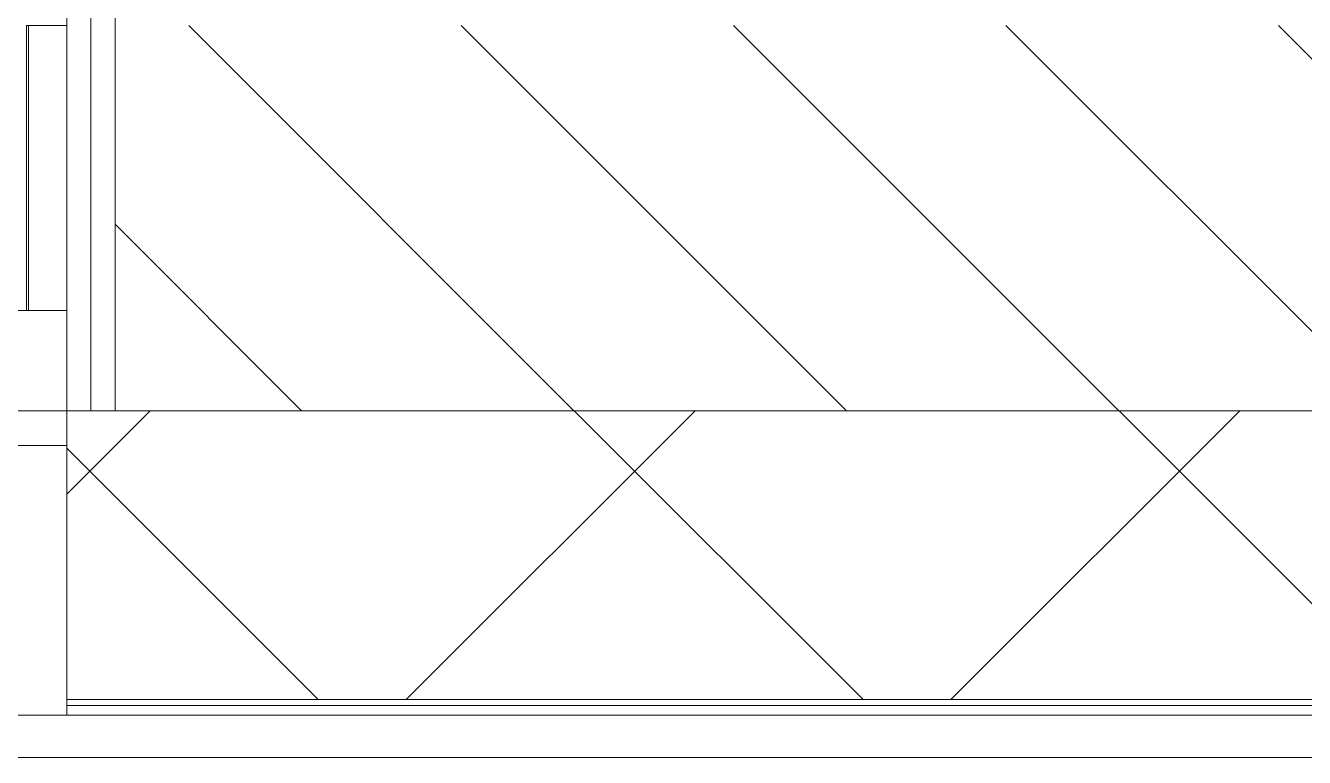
# Model space of a CAD drawing. Header units: millimetres. Extents: x -213547 to 415037, y -3642 to 106956.
# Drawn here: x 97123 to 97787, y 78906 to 79286 of the extents above; entities that cross this region are included whole.
import ezdxf

# ---------------------------------------------------------------- set-up
doc = ezdxf.new("R2010")
doc.units = ezdxf.units.MM
for name, color, linetype, lineweight in [('A-GLAZ', 7, 'Continuous', 9), ('A-GLAZ-1', 7, 'Continuous', 5), ('A-WALL', 7, 'Continuous', 5), ('I-WALL', 7, 'Continuous', 5)]:
    doc.layers.add(name, color=color, linetype=linetype, lineweight=lineweight)
doc.layers.add('A-WALL-1', color=9, linetype='Continuous', lineweight=5, true_color=0x808080)
doc.layers.add('A-WALL-FNSH-1', color=9, linetype='Continuous', lineweight=5, true_color=0x808080)
pattern_1 = [(45, (0, 0), (-212.132, 212.132), []), (135, (0, 0), (-212.132, -212.132), [])]

# ---------------------------------------------------------------- blocks, each defined once
blk = doc.blocks.new('120_Окно_СКБ_2Ст_Фрамуга сверху - 120_Окно_СКБ_2Ст_2300х2500_h_ ДОО-19727959-Объем проектирования 1 этажа')
at = {"layer": 'A-GLAZ'}
for p, q in [((-1150, -127), (-1150, -57)), ((-1150, -57), (-1080, -57)), ((-1080, -127), (-1150, -127))]:
    blk.add_line(p, q, dxfattribs=at)
at = {"layer": 'A-GLAZ-1'}
for p, q in [((1150, -57), (-1150, -57)), ((-1130, -127), (-1100, -127))]:
    blk.add_line(p, q, dxfattribs=at)
blk = doc.blocks.new('1floor')
at = {"layer": 'A-WALL'}
h = blk.add_hatch(dxfattribs=at)
h.set_pattern_fill('FP_2', color=256, style=0, pattern_type=2)
h.set_pattern_definition([(135, (0, 0), (-70.71068, -70.71068), [])])
h.paths.add_polyline_path([(110730, -100), (111630, -100), (111630, 100), (110730, 100), (110730, -55.04)])
h.paths.add_polyline_path([(119330, -100), (119330, 100), (118830, 100), (118830, -100)])
h.paths.add_polyline_path([(117030, -100), (117030, 100), (115980, 100), (115980, -100)])
h.paths.add_polyline_path([(113430, -100), (113680, -100), (113680, 100), (113430, 100), (113430, -7.27)])
h.paths.add_polyline_path([(91930, -100), (92730, -100), (92730, 100), (91930, 100), (91930, -68.4)])
h.paths.add_polyline_path([(94530, -100), (94780, -100), (94780, 100), (94530, 100), (94530, -7.27)])
h.paths.add_polyline_path([(97105, -100), (98105, -100), (98105, 100), (97105, 100), (97105, -7.27)])
h.paths.add_polyline_path([(123730, -100), (123730, 100), (123530, 100), (123530, -100)])
h.paths.add_polyline_path([(109655, -100), (109830, -100), (109830, 100), (109480, 100), (109480, -100), (109570, -100)])
h.paths.add_polyline_path([(121130, -100), (121230, -100), (121230, 100), (121130, 100), (121130, -10.96)])
h.paths.add_polyline_path([(100830, -100), (101730, -100), (101730, 100), (100830, 100), (100830, -7.27)])
h.paths.add_polyline_path([(102630, -100), (102880, -100), (102880, 100), (102630, 100), (102630, -7.27)])
h.paths.add_polyline_path([(105180, -100), (106230, -100), (106230, 100), (105180, 100), (105180, -27.88)])
h = blk.add_hatch(dxfattribs=at)
h.set_pattern_fill('FP_24', color=256, style=0, pattern_type=2)
h.set_pattern_definition([(45, (0, 0), (-141.42136, 141.42136), []), (135, (0, 0), (-141.42136, -141.42136), [])])
h.paths.add_polyline_path([(89210, -250), (91030, -250), (91030, -100), (89210, -100)])
h.paths.add_polyline_path([(123530, -250), (125080, -250), (125080, -100), (123530, -100), (123530, -118)])
h.paths.add_polyline_path([(121130, -250), (121230, -250), (121230, -100), (120230, -100), (120230, -250)])
h.paths.add_polyline_path([(115980, -250), (117030, -250), (117030, -100), (115980, -100)])
h.paths.add_polyline_path([(117930, -250), (119330, -250), (119330, -100), (117930, -100)])
h.paths.add_polyline_path([(113680, -250), (113680, -100), (112530, -100), (112530, -250), (113430, -250)])
h.paths.add_polyline_path([(109480, -250), (109830, -250), (109830, -100), (109480, -100)])
h.paths.add_polyline_path([(110730, -250), (111630, -250), (111630, -100), (110730, -100)])
h.paths.add_polyline_path([(107130, -250), (108030, -250), (108030, -100), (107130, -100)])
h.paths.add_polyline_path([(105180, -250), (106230, -250), (106230, -100), (105180, -100)])
h.paths.add_polyline_path([(100830, -250), (102880, -250), (102880, -100), (100830, -100), (100830, -210.58)])
h.paths.add_polyline_path([(99030, -250), (99930, -250), (99930, -100), (99030, -100), (99030, -193.23)])
h.paths.add_polyline_path([(97080, -250), (98130, -250), (98130, -100), (97080, -100), (97080, -174.43)])
h.paths.add_polyline_path([(94578.11, -250), (94780, -250), (94780, -100), (93630, -100), (93630, -250)])
h.paths.add_polyline_path([(92730, -250), (92730, -100), (91930, -100), (91930, -250), (92515.05, -250)])
at = {"layer": 'I-WALL'}
h = blk.add_hatch(dxfattribs=at)
h.set_pattern_fill('FP_192', color=256, style=0, pattern_type=2)
h.set_pattern_definition(pattern_1)
h.paths.add_polyline_path([(97080, -100), (97092.5, -100), (97092.5, 500), (97080, 500), (97080, -48)])
h = blk.add_hatch(dxfattribs=at)
h.set_pattern_fill('FP_192', color=256, style=0, pattern_type=2)
h.set_pattern_definition(pattern_1)
h.paths.add_polyline_path([(97092.5, -100), (97105, -100), (97105, 487.5), (97092.5, 487.5), (97092.5, -48)])
at = {"layer": 'A-WALL'}
for p, q in [((97092.5, 487.5), (97092.5, -100)), ((97105, 475), (97105, -100)), ((94530, -100), (99030, -100)), ((97105, -100), (98105, -100)), ((97080, -250), (98130, -250)), ((97080, -258), (94780, -258)), ((97080, -253), (98130, -253)), ((108030, -280), (89180, -280))]:
    blk.add_line(p, q, dxfattribs=at)
at = {"layer": 'A-WALL-1'}
for p, q in [((97080, 150), (97080, -250)), ((97060, 100), (97060, -48)), ((97080, 100), (97060, 100)), ((97060, -48), (97080, -48))]:
    blk.add_line(p, q, dxfattribs=at)
at = {"layer": 'A-WALL-FNSH-1'}
for p, q in [((97059, 100), (97059, -48)), ((97060, 100), (97059, 100)), ((97059, -48), (97060, -48)), ((97080, -250), (97080, -258)), ((97080, -258), (98130, -258))]:
    blk.add_line(p, q, dxfattribs=at)
at = {"layer": 'I-WALL'}
blk.add_line((97080, -100), (94780, -100), dxfattribs=at)
at = {"layer": 'A-GLAZ', "color": 3, "rotation": 180}
blk.add_blockref('120_Окно_СКБ_2Ст_Фрамуга сверху - 120_Окно_СКБ_2Ст_2300х2500_h_ ДОО-19727959-Объем проектирования 1 этажа', (95930, -175), dxfattribs=at)

msp = doc.modelspace()

# ---------------------------------------------------------------- block references
msp.add_blockref('1floor', (64.7, 79186.05))

doc.saveas('drawing.dxf')
